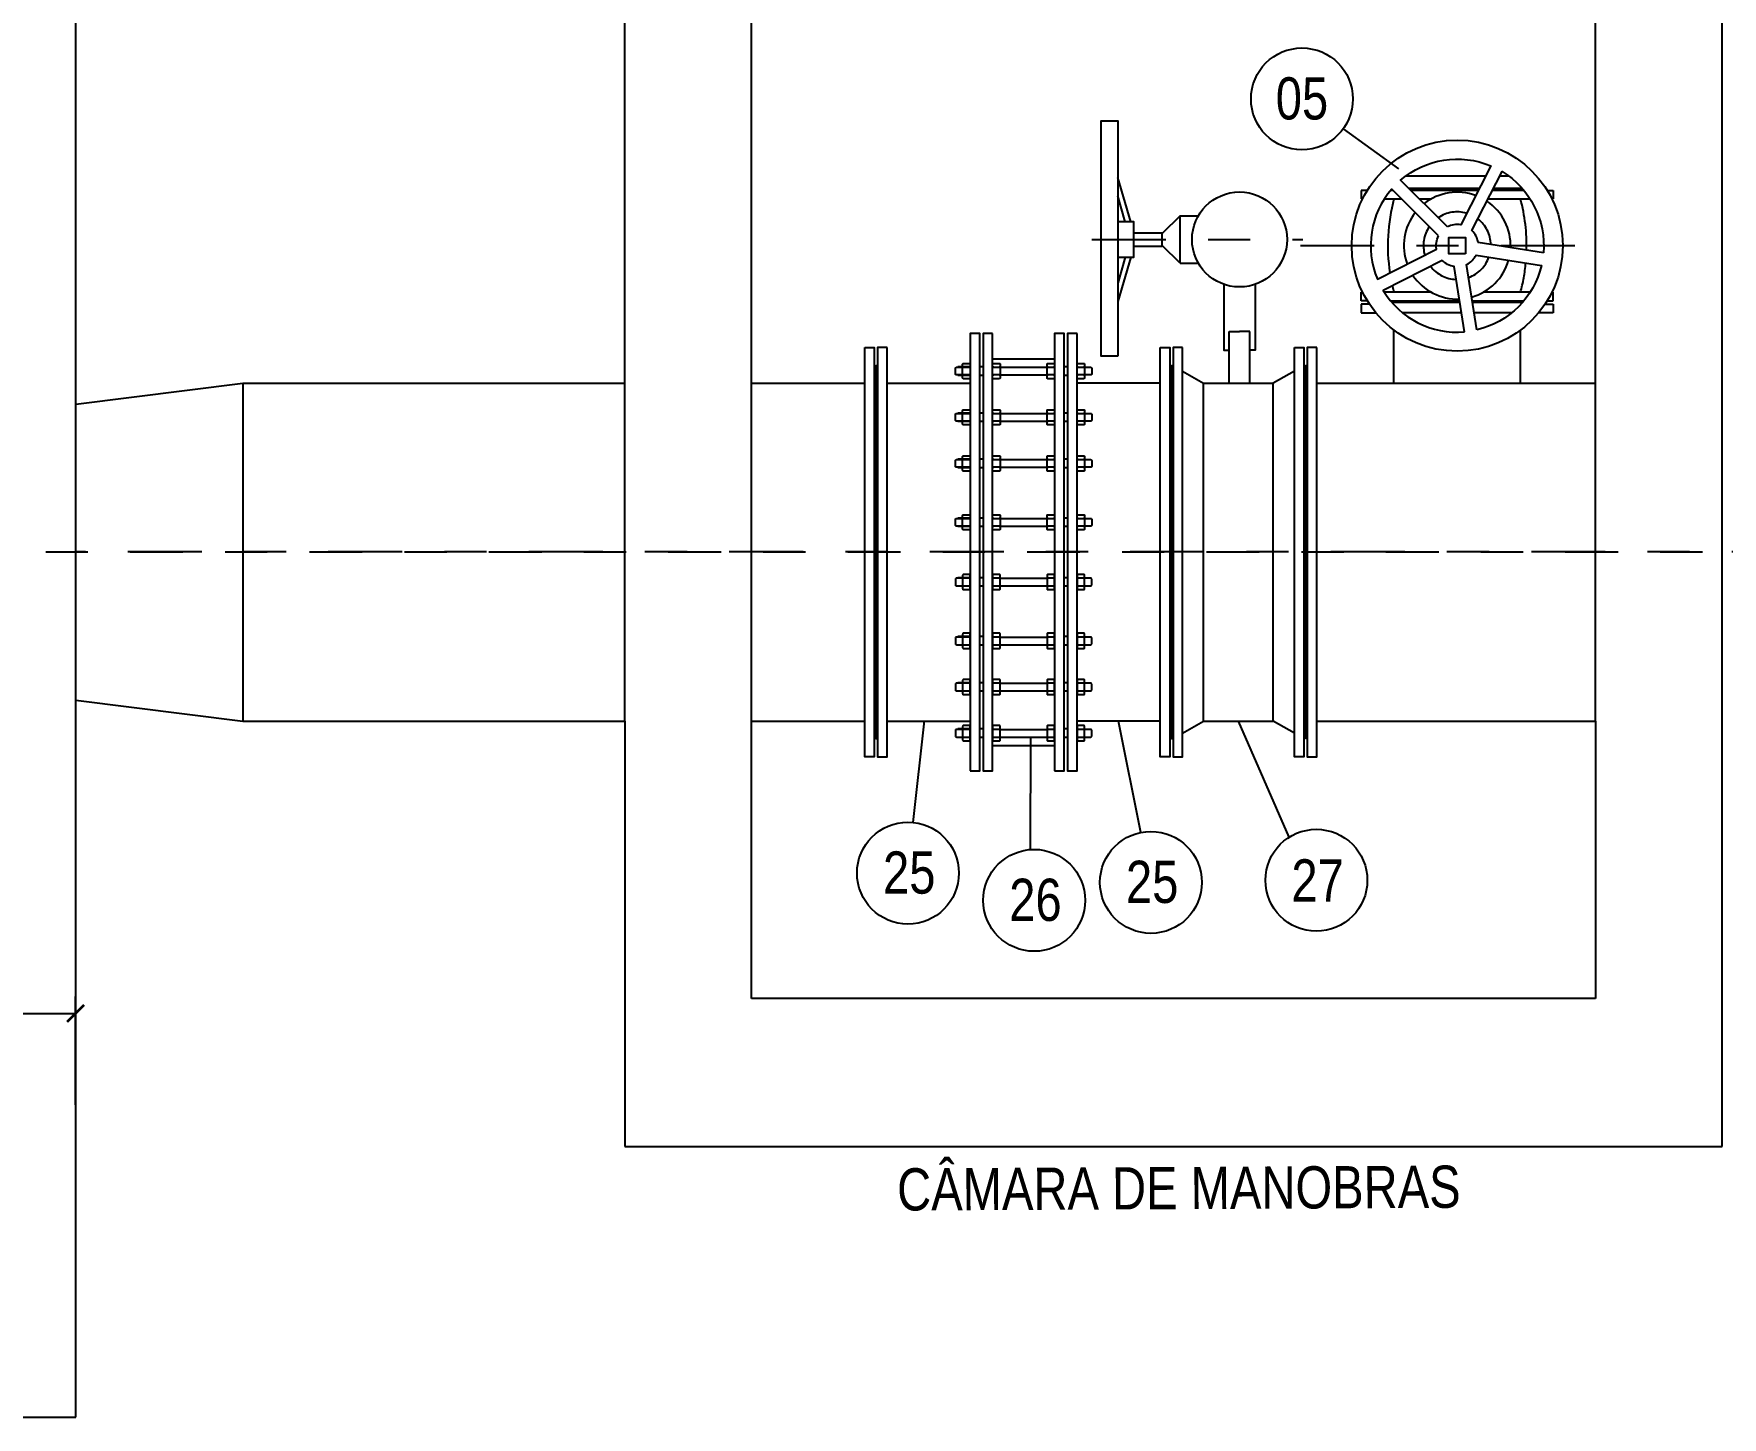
# Model space of a CAD drawing. Header units: feet. Extents: x 0 to 285115, y 0 to 9111421.
# Drawn here: x 285106.968 to 285110.968, y 9111414.153 to 9111417.429 of the extents above; entities that cross this region are included whole.
import ezdxf
from ezdxf.enums import TextEntityAlignment as Align

# ---------------------------------------------------------------- set-up
doc = ezdxf.new("R2010")
doc.units = ezdxf.units.FT
doc.header["$MEASUREMENT"] = 0
doc.linetypes.add('DASHDOT', pattern=[1, 0.5, -0.25, 0, -0.25])
doc.layers.get('0').update_dxf_attribs({"linetype": 'CONTINUOUS'})
doc.layers.get('DEFPOINTS').update_dxf_attribs({"linetype": 'CONTINUOUS'})
for name, color, linetype in [('01', 1, 'CONTINUOUS'), ('02', 7, 'CONTINUOUS'), ('EIXO', 1, 'DASHDOT'), ('FLANGES', 7, 'CONTINUOUS'), ('H-SA-DIM', 1, 'CONTINUOUS'), ('H-SA-EIXOS', 1, 'DASHDOT'), ('H-SA-ESTRUTURA (CORTE)', 5, 'CONTINUOUS'), ('H-SA-TEXTO', 2, 'CONTINUOUS'), ('INDIC', 2, 'CONTINUOUS'), ('Top View-Ferro Fundido - JGS - K7(Esgoto)', 7, 'CONTINUOUS')]:
    doc.layers.add(name, color=color, linetype=linetype)
doc.styles.add('EGC_Arial_2.0mm', font='arial.ttf', dxfattribs={"width": 0.8, "height": 2})
doc.styles.get("Standard").update_dxf_attribs({"font": 'arial.ttf'})
doc.dimstyles.new('Copy of EGC_2.0mm', dxfattribs={"dimtxt": 0.1, "dimasz": 0.04, "dimexe": 0.04, "dimexo": 0.04, "dimgap": 0.04, "dimtad": 1, "dimzin": 1, "dimdsep": 46, "dimtxsty": 'Standard', "dimblk": 'ARCHTICK', "dimcen": 0, "dimclrd": 1, "dimclre": 1, "dimclrt": 2, "dimazin": 0, "dimtfac": 1, "dimtix": 1, "dimtmove": 1, "dimatfit": 3, "dimldrblk": 'NONE', "dimfxl": 0.002, "dimtolj": 1, "dimtzin": 0, "dimlwd": -1, "dimarcsym": 0})

# ---------------------------------------------------------------- blocks, each defined once
blk = doc.blocks.new('_ArchTick')
at = {"color": 0, "linetype": 'ByBlock', "const_width": 0.15}
blk.add_lwpolyline([(-0.5, -0.5), (0.5, 0.5)], dxfattribs=at)
blk = doc.blocks.new('*D1237')
at = {"layer": 'DEFPOINTS', "color": 0, "transparency": 16777216}
for p in [(285107.0667, 9111415.1091), (285106.3676, 9111414.8527), (285107.0667, 9111414.8527)]:
    blk.add_point(p, dxfattribs=at)
at = {"layer": 'H-SA-DIM', "color": 1, "lineweight": -2, "transparency": 16777216}
for p, q in [((285106.3676, 9111414.8927), (285106.3676, 9111415.1491)), ((285107.0667, 9111414.8927), (285107.0667, 9111415.1491))]:
    blk.add_line(p, q, dxfattribs=at)
at = {"layer": 'H-SA-DIM', "color": 1, "transparency": 16777216}
blk.add_line((285106.3676, 9111415.1091), (285107.0667, 9111415.1091), dxfattribs=at)
at = {"layer": 'H-SA-DIM', "color": 1, "transparency": 16777216, "xscale": 0.04, "yscale": 0.04, "zscale": 0.04, "rotation": 180}
blk.add_blockref('_ArchTick', (285106.3676, 9111415.1091), dxfattribs=at)
at = {"layer": 'H-SA-DIM', "color": 1, "transparency": 16777216, "xscale": 0.04, "yscale": 0.04, "zscale": 0.04}
blk.add_blockref('_ArchTick', (285107.0667, 9111415.1091), dxfattribs=at)
at = {"layer": 'H-SA-DIM', "color": 2, "transparency": 16777216, "insert": (285106.7171, 9111415.2001), "char_height": 0.1, "attachment_point": 5}
blk.add_mtext('\\A1;0.70', dxfattribs=at)
blk = doc.blocks.new('_None')

msp = doc.modelspace()

# ---------------------------------------------------------------- linework, layer by layer
at = {"layer": '01', "color": 1}
for p, q in [((285109.5664, 9111416.9839), (285109.5354, 9111417.0891)), ((285110.2181, 9111417.0926), (285110.407, 9111417.0926)), ((285110.4407, 9111417.0926), (285110.4615, 9111417.0926)), ((285109.5535, 9111416.9839), (285109.5354, 9111417.0452)), ((285109.6834, 9111416.9984), (285109.6412, 9111416.9563)), ((285109.6834, 9111416.8859), (285109.6834, 9111416.9984)), ((285109.6412, 9111416.9281), (285109.6412, 9111416.9563)), ((285109.6834, 9111416.8859), (285109.6412, 9111416.9281)), ((285109.5535, 9111416.9005), (285109.5354, 9111416.8391)), ((285109.5664, 9111416.9005), (285109.5354, 9111416.7953))]:
    msp.add_line(p, q, dxfattribs=at)
at = {"layer": '01', "color": 1, "ltscale": 2.5}
for p, q in [((285109.6834, 9111416.9984), (285109.7266, 9111416.9984)), ((285109.5737, 9111416.9577), (285109.6412, 9111416.9577)), ((285109.5737, 9111416.9267), (285109.6412, 9111416.9267)), ((285109.6834, 9111416.8859), (285109.7266, 9111416.8859))]:
    msp.add_line(p, q, dxfattribs=at)
at = {"layer": '01', "color": 1}
for points in [[(285109.5354, 9111416.9005), (285109.5737, 9111416.9005), (285109.5737, 9111416.9839), (285109.5354, 9111416.9839)], [(285109.7872, 9111416.8359), (285109.7872, 9111416.6797), (285109.7997, 9111416.6797)], [(285109.8609, 9111416.8359), (285109.8609, 9111416.6797), (285109.8484, 9111416.6797)]]:
    msp.add_lwpolyline(points, dxfattribs=at)
at = {"layer": '02', "color": 2, "linetype": 'Continuous'}
for points in [[(285110.3167, 9111416.9719), (285110.2058, 9111417.0828, -0.284894), (285110.4193, 9111417.1166), (285110.3481, 9111416.9769, 0.16324)], [(285110.5441, 9111416.9104), (285110.3893, 9111416.935, 0.16324), (285110.3748, 9111416.9633), (285110.446, 9111417.103, -0.284894)], [(285110.357, 9111416.7233), (285110.3324, 9111416.8781, -0.16324), (285110.3041, 9111416.8926), (285110.1644, 9111416.8214, 0.284894)], [(285110.3866, 9111416.728), (285110.3621, 9111416.8828, 0.16324), (285110.3846, 9111416.9053), (285110.5394, 9111416.8808, -0.284894)]]:
    msp.add_lwpolyline(points, format="xyb", close=True, dxfattribs=at)
at = {"layer": '02', "color": 2, "linetype": 'Continuous', "ltscale": 0.2}
msp.add_lwpolyline([(285110.2955, 9111416.9507), (285110.1846, 9111417.0616, 0.284894), (285110.1508, 9111416.8481), (285110.2905, 9111416.9193, -0.16324)], format="xyb", close=True, dxfattribs=at)
msp.add_lwpolyline([(285110.3593, 9111416.9081), (285110.3203, 9111416.9081), (285110.3203, 9111416.9471), (285110.3593, 9111416.9471)], close=True, dxfattribs=at)
msp.add_circle((285110.3398, 9111416.9276), 0.25, dxfattribs=at)
at = {"layer": 'EIXO', "color": 1, "linetype": 'DASHDOT', "ltscale": 0.35}
for p, q in [((285110.1876, 9111417.0586), (285110.1821, 9111417.0586)), ((285110.3918, 9111417.0626), (285110.226, 9111417.0626)), ((285110.3897, 9111417.0586), (285110.23, 9111417.0586)), ((285110.4975, 9111417.0586), (285110.4234, 9111417.0586)), ((285110.4941, 9111417.0626), (285110.4254, 9111417.0626)), ((285110.1671, 9111417.0381), (285110.2081, 9111417.0381)), ((285110.2505, 9111417.0381), (285110.2782, 9111417.0381)), ((285110.4129, 9111417.0381), (285110.5125, 9111417.0381)), ((285109.4744, 9111416.9422), (285109.9741, 9111416.9422)), ((285109.9682, 9111416.9276), (285110.6971, 9111416.9276)), ((285110.2782, 9111416.8171), (285110.1671, 9111416.8171)), ((285110.5125, 9111416.8171), (285110.4014, 9111416.8171)), ((285110.1821, 9111416.7966), (285110.3454, 9111416.7966)), ((285110.346, 9111416.7926), (285110.1855, 9111416.7926)), ((285110.3499, 9111416.7681), (285110.211, 9111416.7681)), ((285110.3757, 9111416.7966), (285110.4975, 9111416.7966)), ((285110.4941, 9111416.7926), (285110.3764, 9111416.7926)), ((285110.4686, 9111416.7681), (285110.3803, 9111416.7681))]:
    msp.add_line(p, q, dxfattribs=at)
at = {"layer": 'EIXO', "color": 1, "linetype": 'DASHDOT'}
for points in [[(285110.1269, 9111417.0586), (285110.1123, 9111417.0586), (285110.1123, 9111417.0381), (285110.1155, 9111417.0381)], [(285110.5527, 9111417.0586), (285110.5673, 9111417.0586), (285110.5673, 9111417.0381), (285110.5641, 9111417.0381)], [(285110.1269, 9111416.7966), (285110.1123, 9111416.7966), (285110.1123, 9111416.8171), (285110.1155, 9111416.8171)], [(285110.5527, 9111416.7966), (285110.5673, 9111416.7966), (285110.5673, 9111416.8171), (285110.5641, 9111416.8171)], [(285110.132, 9111416.7886), (285110.1123, 9111416.7886), (285110.1123, 9111416.7681), (285110.1473, 9111416.7681)], [(285110.5476, 9111416.7886), (285110.5673, 9111416.7886), (285110.5673, 9111416.7681), (285110.5323, 9111416.7681)]]:
    msp.add_lwpolyline(points, dxfattribs=at)
at = {"layer": 'EIXO', "ltscale": 0.35, "elevation": 478.1983}
msp.add_lwpolyline([(285112.5904, 9111416.2023), (285107.0676, 9111416.2023)], dxfattribs=at)
at = {"layer": 'EIXO', "color": 1, "linetype": 'DASHDOT'}
for centre, radius, start, end in [((285110.3398, 9111416.9276), 0.1265, 69.81, 128.19), ((285110.6022, 9111416.9276), 0.4269, 165, 188.6904), ((285110.3398, 9111416.9276), 0.1265, 141.81, 200.19), ((285110.3398, 9111416.9276), 0.08, 73.8069, 124.1931), ((285110.3398, 9111416.9276), 0.1265, 357.81, 56.19), ((285110.0774, 9111416.9276), 0.4269, 358.5434, 15), ((285110.3398, 9111416.9276), 0.08, 145.8069, 196.1931), ((285110.3398, 9111416.9276), 0.08, 1.8069, 52.1931), ((285110.3398, 9111416.9276), 0.08, 289.8069, 340.1931), ((285110.3398, 9111416.9276), 0.1265, 285.81, 344.19), ((285110.0774, 9111416.9276), 0.4269, 345, 354.4977), ((285110.3398, 9111416.9276), 0.1265, 213.81, 272.19), ((285110.3398, 9111416.9276), 0.08, 217.8069, 268.1931), ((285110.6022, 9111416.9276), 0.4269, 192.8842, 195)]:
    msp.add_arc(centre, radius, start, end, dxfattribs=at)
at = {"layer": 'FLANGES', "color": 2}
msp.add_lwpolyline([(285109.5354, 9111416.6661), (285109.4965, 9111416.6661), (285109.4965, 9111417.223), (285109.5354, 9111417.223)], close=True, dxfattribs=at)
msp.add_circle((285109.8241, 9111416.9422), 0.1125, dxfattribs=at)
at = {"layer": 'H-SA-EIXOS', "ltscale": 0.25}
msp.add_lwpolyline([(285082.2602, 9111417.2484), (285092.3209, 9111417.2484), (285092.3209, 9111416.2023), (285112.7329, 9111416.2023)], dxfattribs=at)
at = {"layer": 'H-SA-ESTRUTURA (CORTE)', "color": 2}
for p, q in [((285108.3676, 9111415.8016), (285108.3676, 9111418.5391)), ((285108.6676, 9111415.8016, 478.1983), (285108.6676, 9111418.5391)), ((285110.6677, 9111415.8016), (285110.6669, 9111418.5391, -91.2887)), ((285110.9676, 9111415.8016, 478.1983), (285110.9676, 9111418.5391, -91.3222)), ((285108.3676, 9111415.8016, 478.1983), (285108.3676, 9111414.7943, 478.1983)), ((285108.6676, 9111415.1443, 478.1983), (285108.6676, 9111415.8016, 478.1983)), ((285110.6676, 9111415.8016, 478.1983), (285110.6676, 9111415.1443, 478.1983)), ((285110.9676, 9111414.7943, 478.1983), (285110.9676, 9111415.8016, 478.1983)), ((285110.6676, 9111415.1443, 478.1983), (285108.6676, 9111415.1443, 478.1983)), ((285108.3676, 9111414.7943, 478.1983), (285110.9676, 9111414.7943, 478.1983))]:
    msp.add_line(p, q, dxfattribs=at)
at = {"layer": 'H-SA-ESTRUTURA (CORTE)'}
msp.add_lwpolyline([(285107.0676, 9111414.1527), (285107.0676, 9111420.6527), (285097.0676, 9111420.6527), (285097.0676, 9111414.1527)], close=True, dxfattribs=at)
at = {"layer": 'INDIC', "color": 1, "linetype": 'Continuous'}
for p, q in [((285110.0697, 9111417.2042), (285110.2005, 9111417.1095)), ((285109.0509, 9111415.5616), (285109.0779, 9111415.8022)), ((285109.5905, 9111415.5379), (285109.5376, 9111415.8016)), ((285109.9415, 9111415.5265), (285109.8216, 9111415.8016)), ((285109.3292, 9111415.4973), (285109.3295, 9111415.7635))]:
    msp.add_line(p, q, dxfattribs=at)
for centre in [(285109.972, 9111417.2751), (285109.0386, 9111415.4415), (285109.6142, 9111415.4195), (285110.0061, 9111415.4245), (285109.3376, 9111415.3769)]:
    msp.add_circle(centre, 0.1207, dxfattribs=at)
at = {"layer": 'Top View-Ferro Fundido - JGS - K7(Esgoto)', "color": 1, "linetype": 'ByBlock', "lineweight": -2}
for p, q in [((285109.7997, 9111416.7244), (285109.8241, 9111416.7244)), ((285109.7997, 9111416.6016), (285109.7997, 9111416.7244)), ((285109.8484, 9111416.7244), (285109.8241, 9111416.7244)), ((285109.8484, 9111416.6016), (285109.8484, 9111416.7244)), ((285110.1898, 9111416.6016), (285110.1898, 9111416.7276)), ((285110.4898, 9111416.6016), (285110.4898, 9111416.7276)), ((285109.1861, 9111416.6404), (285109.1571, 9111416.6404)), ((285109.2166, 9111416.6404), (285109.2086, 9111416.6404)), ((285109.2391, 9111416.6598), (285109.3861, 9111416.6598)), ((285109.4166, 9111416.6404), (285109.4086, 9111416.6404)), ((285107.0676, 9111416.5523), (285107.4626, 9111416.6016)), ((285107.4626, 9111416.6016), (285108.3676, 9111416.6016)), ((285107.4626, 9111416.6016), (285107.4626, 9111415.8016)), ((285108.6676, 9111416.6016), (285108.9361, 9111416.6016)), ((285108.9891, 9111416.6016), (285109.1861, 9111416.6016)), ((285109.1861, 9111416.6204), (285109.1571, 9111416.6204)), ((285109.1699, 9111416.6394), (285109.1843, 9111416.6394)), ((285109.1843, 9111416.6214), (285109.1699, 9111416.6214)), ((285109.2166, 9111416.6204), (285109.2086, 9111416.6204)), ((285109.2409, 9111416.6394), (285109.2553, 9111416.6394)), ((285109.2553, 9111416.6214), (285109.2409, 9111416.6214)), ((285109.2571, 9111416.6394), (285109.3681, 9111416.6394)), ((285109.2571, 9111416.6214), (285109.3681, 9111416.6214)), ((285109.3699, 9111416.6394), (285109.3843, 9111416.6394)), ((285109.3843, 9111416.6214), (285109.3699, 9111416.6214)), ((285109.4166, 9111416.6204), (285109.4086, 9111416.6204)), ((285109.6361, 9111416.6016), (285109.4391, 9111416.6016)), ((285109.4409, 9111416.6394), (285109.4553, 9111416.6394)), ((285109.4553, 9111416.6214), (285109.4409, 9111416.6214)), ((285109.6891, 9111416.6305), (285109.7391, 9111416.6016)), ((285109.7391, 9111415.8016), (285109.7391, 9111416.6016)), ((285109.7391, 9111416.6016), (285109.9041, 9111416.6016)), ((285109.9541, 9111416.6305), (285109.9041, 9111416.6016)), ((285109.9041, 9111415.8016), (285109.9041, 9111416.6016)), ((285110.0071, 9111416.6016), (285110.6676, 9111416.6016)), ((285109.1861, 9111416.5311), (285109.1571, 9111416.5311)), ((285109.1699, 9111416.5301), (285109.1843, 9111416.5301)), ((285109.2166, 9111416.5311), (285109.2086, 9111416.5311)), ((285109.2409, 9111416.5301), (285109.2553, 9111416.5301)), ((285109.2571, 9111416.5301), (285109.3681, 9111416.5301)), ((285109.3699, 9111416.5301), (285109.3843, 9111416.5301)), ((285109.4166, 9111416.5311), (285109.4086, 9111416.5311)), ((285109.4409, 9111416.5301), (285109.4553, 9111416.5301)), ((285109.1861, 9111416.5111), (285109.1571, 9111416.5111)), ((285109.1843, 9111416.5121), (285109.1699, 9111416.5121)), ((285109.2166, 9111416.5111), (285109.2086, 9111416.5111)), ((285109.2553, 9111416.5121), (285109.2409, 9111416.5121)), ((285109.2571, 9111416.5121), (285109.3681, 9111416.5121)), ((285109.3843, 9111416.5121), (285109.3699, 9111416.5121)), ((285109.4166, 9111416.5111), (285109.4086, 9111416.5111)), ((285109.4553, 9111416.5121), (285109.4409, 9111416.5121)), ((285109.1861, 9111416.4217), (285109.1571, 9111416.4217)), ((285109.1861, 9111416.4017), (285109.1571, 9111416.4017)), ((285109.1699, 9111416.4207), (285109.1843, 9111416.4207)), ((285109.1843, 9111416.4027), (285109.1699, 9111416.4027)), ((285109.2166, 9111416.4217), (285109.2086, 9111416.4217)), ((285109.2166, 9111416.4017), (285109.2086, 9111416.4017)), ((285109.2409, 9111416.4207), (285109.2553, 9111416.4207)), ((285109.2553, 9111416.4027), (285109.2409, 9111416.4027)), ((285109.2571, 9111416.4207), (285109.3681, 9111416.4207)), ((285109.2571, 9111416.4027), (285109.3681, 9111416.4027)), ((285109.3699, 9111416.4207), (285109.3843, 9111416.4207)), ((285109.3843, 9111416.4027), (285109.3699, 9111416.4027)), ((285109.4166, 9111416.4217), (285109.4086, 9111416.4217)), ((285109.4166, 9111416.4017), (285109.4086, 9111416.4017)), ((285109.4409, 9111416.4207), (285109.4553, 9111416.4207)), ((285109.4553, 9111416.4027), (285109.4409, 9111416.4027)), ((285109.1861, 9111416.2824), (285109.1571, 9111416.2824)), ((285109.1699, 9111416.2814), (285109.1843, 9111416.2814)), ((285109.2166, 9111416.2824), (285109.2086, 9111416.2824)), ((285109.2409, 9111416.2814), (285109.2553, 9111416.2814)), ((285109.2571, 9111416.2814), (285109.3681, 9111416.2814)), ((285109.3699, 9111416.2814), (285109.3843, 9111416.2814)), ((285109.4166, 9111416.2824), (285109.4086, 9111416.2824)), ((285109.4409, 9111416.2814), (285109.4553, 9111416.2814)), ((285109.1861, 9111416.2624), (285109.1571, 9111416.2624)), ((285109.1843, 9111416.2634), (285109.1699, 9111416.2634)), ((285109.2166, 9111416.2624), (285109.2086, 9111416.2624)), ((285109.2553, 9111416.2634), (285109.2409, 9111416.2634)), ((285109.2571, 9111416.2634), (285109.3681, 9111416.2634)), ((285109.3843, 9111416.2634), (285109.3699, 9111416.2634)), ((285109.4166, 9111416.2624), (285109.4086, 9111416.2624)), ((285109.4553, 9111416.2634), (285109.4409, 9111416.2634)), ((285109.1861, 9111416.1408), (285109.1571, 9111416.1408)), ((285109.1861, 9111416.1208), (285109.1571, 9111416.1208)), ((285109.1843, 9111416.1398), (285109.1699, 9111416.1398)), ((285109.1699, 9111416.1218), (285109.1843, 9111416.1218)), ((285109.2166, 9111416.1408), (285109.2086, 9111416.1408)), ((285109.2166, 9111416.1208), (285109.2086, 9111416.1208)), ((285109.2553, 9111416.1398), (285109.2409, 9111416.1398)), ((285109.2409, 9111416.1218), (285109.2553, 9111416.1218)), ((285109.2571, 9111416.1398), (285109.3681, 9111416.1398)), ((285109.2571, 9111416.1218), (285109.3681, 9111416.1218)), ((285109.3843, 9111416.1398), (285109.3699, 9111416.1398)), ((285109.3699, 9111416.1218), (285109.3843, 9111416.1218)), ((285109.4166, 9111416.1408), (285109.4086, 9111416.1408)), ((285109.4166, 9111416.1208), (285109.4086, 9111416.1208)), ((285109.4553, 9111416.1398), (285109.4409, 9111416.1398)), ((285109.4409, 9111416.1218), (285109.4553, 9111416.1218)), ((285109.1861, 9111416.0015), (285109.1571, 9111416.0015)), ((285109.1843, 9111416.0005), (285109.1699, 9111416.0005)), ((285109.2166, 9111416.0015), (285109.2086, 9111416.0015)), ((285109.2553, 9111416.0005), (285109.2409, 9111416.0005)), ((285109.2571, 9111416.0005), (285109.3681, 9111416.0005)), ((285109.3843, 9111416.0005), (285109.3699, 9111416.0005)), ((285109.4166, 9111416.0015), (285109.4086, 9111416.0015)), ((285109.4553, 9111416.0005), (285109.4409, 9111416.0005)), ((285109.1861, 9111415.9815), (285109.1571, 9111415.9815)), ((285109.1699, 9111415.9825), (285109.1843, 9111415.9825)), ((285109.2166, 9111415.9815), (285109.2086, 9111415.9815)), ((285109.2409, 9111415.9825), (285109.2553, 9111415.9825)), ((285109.2571, 9111415.9825), (285109.3681, 9111415.9825)), ((285109.3699, 9111415.9825), (285109.3843, 9111415.9825)), ((285109.4166, 9111415.9815), (285109.4086, 9111415.9815)), ((285109.4409, 9111415.9825), (285109.4553, 9111415.9825)), ((285109.1861, 9111415.8921), (285109.1571, 9111415.8921)), ((285109.1843, 9111415.8911), (285109.1699, 9111415.8911)), ((285109.2166, 9111415.8921), (285109.2086, 9111415.8921)), ((285109.2553, 9111415.8911), (285109.2409, 9111415.8911)), ((285109.2571, 9111415.8911), (285109.3681, 9111415.8911)), ((285109.3843, 9111415.8911), (285109.3699, 9111415.8911)), ((285109.4166, 9111415.8921), (285109.4086, 9111415.8921)), ((285109.4553, 9111415.8911), (285109.4409, 9111415.8911)), ((285107.0676, 9111415.851), (285107.4626, 9111415.8016)), ((285109.1861, 9111415.8721), (285109.1571, 9111415.8721)), ((285109.1699, 9111415.8731), (285109.1843, 9111415.8731)), ((285109.2166, 9111415.8721), (285109.2086, 9111415.8721)), ((285109.2409, 9111415.8731), (285109.2553, 9111415.8731)), ((285109.2571, 9111415.8731), (285109.3681, 9111415.8731)), ((285109.3699, 9111415.8731), (285109.3843, 9111415.8731)), ((285109.4166, 9111415.8721), (285109.4086, 9111415.8721)), ((285109.4409, 9111415.8731), (285109.4553, 9111415.8731)), ((285107.4626, 9111415.8016), (285108.3676, 9111415.8016)), ((285108.6676, 9111415.8016), (285108.9361, 9111415.8016)), ((285108.9891, 9111415.8016), (285109.1861, 9111415.8016)), ((285109.6361, 9111415.8016), (285109.4391, 9111415.8016)), ((285109.6891, 9111415.7727), (285109.7391, 9111415.8016)), ((285109.7391, 9111415.8016), (285109.9041, 9111415.8016)), ((285109.9541, 9111415.7727), (285109.9041, 9111415.8016)), ((285110.0071, 9111415.8016), (285110.6676, 9111415.8016)), ((285109.1861, 9111415.7828), (285109.1571, 9111415.7828)), ((285109.1861, 9111415.7628), (285109.1571, 9111415.7628)), ((285109.1843, 9111415.7818), (285109.1699, 9111415.7818)), ((285109.1699, 9111415.7638), (285109.1843, 9111415.7638)), ((285109.2166, 9111415.7828), (285109.2086, 9111415.7828)), ((285109.2166, 9111415.7628), (285109.2086, 9111415.7628)), ((285109.2553, 9111415.7818), (285109.2409, 9111415.7818)), ((285109.2409, 9111415.7638), (285109.2553, 9111415.7638)), ((285109.2571, 9111415.7818), (285109.3681, 9111415.7818)), ((285109.2571, 9111415.7638), (285109.3681, 9111415.7638)), ((285109.3843, 9111415.7818), (285109.3699, 9111415.7818)), ((285109.3699, 9111415.7638), (285109.3843, 9111415.7638)), ((285109.4166, 9111415.7828), (285109.4086, 9111415.7828)), ((285109.4166, 9111415.7628), (285109.4086, 9111415.7628)), ((285109.4553, 9111415.7818), (285109.4409, 9111415.7818)), ((285109.4409, 9111415.7638), (285109.4553, 9111415.7638)), ((285109.2391, 9111415.7434), (285109.3861, 9111415.7434))]:
    msp.add_line(p, q, dxfattribs=at)
for points in [[(285108.9361, 9111416.6866), (285108.9586, 9111416.6866), (285108.9586, 9111415.7166), (285108.9361, 9111415.7166)], [(285108.9891, 9111416.6866), (285108.9666, 9111416.6866), (285108.9666, 9111415.7166), (285108.9891, 9111415.7166)], [(285109.1861, 9111415.684), (285109.2086, 9111415.684), (285109.2086, 9111416.7192), (285109.1861, 9111416.7192)], [(285109.2391, 9111416.7192), (285109.2166, 9111416.7192), (285109.2166, 9111415.684), (285109.2391, 9111415.684)], [(285109.3861, 9111415.684), (285109.4086, 9111415.684), (285109.4086, 9111416.7192), (285109.3861, 9111416.7192)], [(285109.4391, 9111416.7192), (285109.4166, 9111416.7192), (285109.4166, 9111415.684), (285109.4391, 9111415.684)], [(285109.6361, 9111416.6866), (285109.6586, 9111416.6866), (285109.6586, 9111415.7166), (285109.6361, 9111415.7166)], [(285109.6891, 9111416.6866), (285109.6666, 9111416.6866), (285109.6666, 9111415.7166), (285109.6891, 9111415.7166)], [(285109.9541, 9111416.6867), (285109.9766, 9111416.6867), (285109.9766, 9111415.7167), (285109.9541, 9111415.7167)], [(285110.0071, 9111416.6867), (285109.9846, 9111416.6867), (285109.9846, 9111415.7167), (285110.0071, 9111415.7167)]]:
    msp.add_lwpolyline(points, close=True, dxfattribs=at)
for points in [[(285108.9586, 9111416.6426), (285108.9626, 9111416.6426), (285108.9626, 9111415.7606), (285108.9586, 9111415.7606)], [(285108.9666, 9111416.6426), (285108.9626, 9111416.6426), (285108.9626, 9111415.7606), (285108.9666, 9111415.7606)], [(285109.1681, 9111416.6385), (285109.1699, 9111416.6394), (285109.1681, 9111416.6403)], [(285109.1861, 9111416.6403), (285109.1843, 9111416.6394), (285109.1861, 9111416.6385)], [(285109.2391, 9111416.6385), (285109.2409, 9111416.6394), (285109.2391, 9111416.6403)], [(285109.2571, 9111416.6403), (285109.2553, 9111416.6394), (285109.2571, 9111416.6385)], [(285109.3681, 9111416.6385), (285109.3699, 9111416.6394), (285109.3681, 9111416.6403)], [(285109.3861, 9111416.6403), (285109.3843, 9111416.6394), (285109.3861, 9111416.6385)], [(285109.4391, 9111416.6385), (285109.4409, 9111416.6394), (285109.4391, 9111416.6403)], [(285109.4571, 9111416.6403), (285109.4553, 9111416.6394), (285109.4571, 9111416.6385)], [(285109.6586, 9111416.6426), (285109.6626, 9111416.6426), (285109.6626, 9111415.7606), (285109.6586, 9111415.7606)], [(285109.6666, 9111416.6426), (285109.6626, 9111416.6426), (285109.6626, 9111415.7606), (285109.6666, 9111415.7606)], [(285109.9766, 9111416.6427), (285109.9806, 9111416.6427), (285109.9806, 9111415.7607), (285109.9766, 9111415.7607)], [(285109.9846, 9111416.6427), (285109.9806, 9111416.6427), (285109.9806, 9111415.7607), (285109.9846, 9111415.7607)], [(285109.1681, 9111416.6205), (285109.1699, 9111416.6214), (285109.1681, 9111416.6223)], [(285109.1861, 9111416.6223), (285109.1843, 9111416.6214), (285109.1861, 9111416.6205)], [(285109.2391, 9111416.6205), (285109.2409, 9111416.6214), (285109.2391, 9111416.6223)], [(285109.2571, 9111416.6223), (285109.2553, 9111416.6214), (285109.2571, 9111416.6205)], [(285109.3681, 9111416.6205), (285109.3699, 9111416.6214), (285109.3681, 9111416.6223)], [(285109.3861, 9111416.6223), (285109.3843, 9111416.6214), (285109.3861, 9111416.6205)], [(285109.4391, 9111416.6205), (285109.4409, 9111416.6214), (285109.4391, 9111416.6223)], [(285109.4571, 9111416.6223), (285109.4553, 9111416.6214), (285109.4571, 9111416.6205)], [(285109.1681, 9111416.5292), (285109.1699, 9111416.5301), (285109.1681, 9111416.531)], [(285109.1861, 9111416.531), (285109.1843, 9111416.5301), (285109.1861, 9111416.5292)], [(285109.2391, 9111416.5292), (285109.2409, 9111416.5301), (285109.2391, 9111416.531)], [(285109.2571, 9111416.531), (285109.2553, 9111416.5301), (285109.2571, 9111416.5292)], [(285109.3681, 9111416.5292), (285109.3699, 9111416.5301), (285109.3681, 9111416.531)], [(285109.3861, 9111416.531), (285109.3843, 9111416.5301), (285109.3861, 9111416.5292)], [(285109.4391, 9111416.5292), (285109.4409, 9111416.5301), (285109.4391, 9111416.531)], [(285109.4571, 9111416.531), (285109.4553, 9111416.5301), (285109.4571, 9111416.5292)], [(285109.1681, 9111416.5112), (285109.1699, 9111416.5121), (285109.1681, 9111416.513)], [(285109.1861, 9111416.513), (285109.1843, 9111416.5121), (285109.1861, 9111416.5112)], [(285109.2391, 9111416.5112), (285109.2409, 9111416.5121), (285109.2391, 9111416.513)], [(285109.2571, 9111416.513), (285109.2553, 9111416.5121), (285109.2571, 9111416.5112)], [(285109.3681, 9111416.5112), (285109.3699, 9111416.5121), (285109.3681, 9111416.513)], [(285109.3861, 9111416.513), (285109.3843, 9111416.5121), (285109.3861, 9111416.5112)], [(285109.4391, 9111416.5112), (285109.4409, 9111416.5121), (285109.4391, 9111416.513)], [(285109.4571, 9111416.513), (285109.4553, 9111416.5121), (285109.4571, 9111416.5112)], [(285109.1681, 9111416.4198), (285109.1699, 9111416.4207), (285109.1681, 9111416.4216)], [(285109.1681, 9111416.4018), (285109.1699, 9111416.4027), (285109.1681, 9111416.4036)], [(285109.1861, 9111416.4216), (285109.1843, 9111416.4207), (285109.1861, 9111416.4198)], [(285109.1861, 9111416.4036), (285109.1843, 9111416.4027), (285109.1861, 9111416.4018)], [(285109.2391, 9111416.4198), (285109.2409, 9111416.4207), (285109.2391, 9111416.4216)], [(285109.2391, 9111416.4018), (285109.2409, 9111416.4027), (285109.2391, 9111416.4036)], [(285109.2571, 9111416.4216), (285109.2553, 9111416.4207), (285109.2571, 9111416.4198)], [(285109.2571, 9111416.4036), (285109.2553, 9111416.4027), (285109.2571, 9111416.4018)], [(285109.3681, 9111416.4198), (285109.3699, 9111416.4207), (285109.3681, 9111416.4216)], [(285109.3681, 9111416.4018), (285109.3699, 9111416.4027), (285109.3681, 9111416.4036)], [(285109.3861, 9111416.4216), (285109.3843, 9111416.4207), (285109.3861, 9111416.4198)], [(285109.3861, 9111416.4036), (285109.3843, 9111416.4027), (285109.3861, 9111416.4018)], [(285109.4391, 9111416.4198), (285109.4409, 9111416.4207), (285109.4391, 9111416.4216)], [(285109.4391, 9111416.4018), (285109.4409, 9111416.4027), (285109.4391, 9111416.4036)], [(285109.4571, 9111416.4216), (285109.4553, 9111416.4207), (285109.4571, 9111416.4198)], [(285109.4571, 9111416.4036), (285109.4553, 9111416.4027), (285109.4571, 9111416.4018)], [(285109.1681, 9111416.2805), (285109.1699, 9111416.2814), (285109.1681, 9111416.2823)], [(285109.1861, 9111416.2823), (285109.1843, 9111416.2814), (285109.1861, 9111416.2805)], [(285109.2391, 9111416.2805), (285109.2409, 9111416.2814), (285109.2391, 9111416.2823)], [(285109.2571, 9111416.2823), (285109.2553, 9111416.2814), (285109.2571, 9111416.2805)], [(285109.3681, 9111416.2805), (285109.3699, 9111416.2814), (285109.3681, 9111416.2823)], [(285109.3861, 9111416.2823), (285109.3843, 9111416.2814), (285109.3861, 9111416.2805)], [(285109.4391, 9111416.2805), (285109.4409, 9111416.2814), (285109.4391, 9111416.2823)], [(285109.4571, 9111416.2823), (285109.4553, 9111416.2814), (285109.4571, 9111416.2805)], [(285109.1681, 9111416.2625), (285109.1699, 9111416.2634), (285109.1681, 9111416.2643)], [(285109.1861, 9111416.2643), (285109.1843, 9111416.2634), (285109.1861, 9111416.2625)], [(285109.2391, 9111416.2625), (285109.2409, 9111416.2634), (285109.2391, 9111416.2643)], [(285109.2571, 9111416.2643), (285109.2553, 9111416.2634), (285109.2571, 9111416.2625)], [(285109.3681, 9111416.2625), (285109.3699, 9111416.2634), (285109.3681, 9111416.2643)], [(285109.3861, 9111416.2643), (285109.3843, 9111416.2634), (285109.3861, 9111416.2625)], [(285109.4391, 9111416.2625), (285109.4409, 9111416.2634), (285109.4391, 9111416.2643)], [(285109.4571, 9111416.2643), (285109.4553, 9111416.2634), (285109.4571, 9111416.2625)], [(285109.1681, 9111416.1407), (285109.1699, 9111416.1398), (285109.1681, 9111416.1389)], [(285109.1681, 9111416.1227), (285109.1699, 9111416.1218), (285109.1681, 9111416.1209)], [(285109.1861, 9111416.1389), (285109.1843, 9111416.1398), (285109.1861, 9111416.1407)], [(285109.1861, 9111416.1209), (285109.1843, 9111416.1218), (285109.1861, 9111416.1227)], [(285109.2391, 9111416.1407), (285109.2409, 9111416.1398), (285109.2391, 9111416.1389)], [(285109.2391, 9111416.1227), (285109.2409, 9111416.1218), (285109.2391, 9111416.1209)], [(285109.2571, 9111416.1389), (285109.2553, 9111416.1398), (285109.2571, 9111416.1407)], [(285109.2571, 9111416.1209), (285109.2553, 9111416.1218), (285109.2571, 9111416.1227)], [(285109.3681, 9111416.1407), (285109.3699, 9111416.1398), (285109.3681, 9111416.1389)], [(285109.3681, 9111416.1227), (285109.3699, 9111416.1218), (285109.3681, 9111416.1209)], [(285109.3861, 9111416.1389), (285109.3843, 9111416.1398), (285109.3861, 9111416.1407)], [(285109.3861, 9111416.1209), (285109.3843, 9111416.1218), (285109.3861, 9111416.1227)], [(285109.4391, 9111416.1407), (285109.4409, 9111416.1398), (285109.4391, 9111416.1389)], [(285109.4391, 9111416.1227), (285109.4409, 9111416.1218), (285109.4391, 9111416.1209)], [(285109.4571, 9111416.1389), (285109.4553, 9111416.1398), (285109.4571, 9111416.1407)], [(285109.4571, 9111416.1209), (285109.4553, 9111416.1218), (285109.4571, 9111416.1227)], [(285109.1681, 9111416.0014), (285109.1699, 9111416.0005), (285109.1681, 9111415.9996)], [(285109.1861, 9111415.9996), (285109.1843, 9111416.0005), (285109.1861, 9111416.0014)], [(285109.2391, 9111416.0014), (285109.2409, 9111416.0005), (285109.2391, 9111415.9996)], [(285109.2571, 9111415.9996), (285109.2553, 9111416.0005), (285109.2571, 9111416.0014)], [(285109.3681, 9111416.0014), (285109.3699, 9111416.0005), (285109.3681, 9111415.9996)], [(285109.3861, 9111415.9996), (285109.3843, 9111416.0005), (285109.3861, 9111416.0014)], [(285109.4391, 9111416.0014), (285109.4409, 9111416.0005), (285109.4391, 9111415.9996)], [(285109.4571, 9111415.9996), (285109.4553, 9111416.0005), (285109.4571, 9111416.0014)], [(285109.1681, 9111415.9834), (285109.1699, 9111415.9825), (285109.1681, 9111415.9816)], [(285109.1861, 9111415.9816), (285109.1843, 9111415.9825), (285109.1861, 9111415.9834)], [(285109.2391, 9111415.9834), (285109.2409, 9111415.9825), (285109.2391, 9111415.9816)], [(285109.2571, 9111415.9816), (285109.2553, 9111415.9825), (285109.2571, 9111415.9834)], [(285109.3681, 9111415.9834), (285109.3699, 9111415.9825), (285109.3681, 9111415.9816)], [(285109.3861, 9111415.9816), (285109.3843, 9111415.9825), (285109.3861, 9111415.9834)], [(285109.4391, 9111415.9834), (285109.4409, 9111415.9825), (285109.4391, 9111415.9816)], [(285109.4571, 9111415.9816), (285109.4553, 9111415.9825), (285109.4571, 9111415.9834)], [(285109.1681, 9111415.892), (285109.1699, 9111415.8911), (285109.1681, 9111415.8902)], [(285109.1861, 9111415.8902), (285109.1843, 9111415.8911), (285109.1861, 9111415.892)], [(285109.2391, 9111415.892), (285109.2409, 9111415.8911), (285109.2391, 9111415.8902)], [(285109.2571, 9111415.8902), (285109.2553, 9111415.8911), (285109.2571, 9111415.892)], [(285109.3681, 9111415.892), (285109.3699, 9111415.8911), (285109.3681, 9111415.8902)], [(285109.3861, 9111415.8902), (285109.3843, 9111415.8911), (285109.3861, 9111415.892)], [(285109.4391, 9111415.892), (285109.4409, 9111415.8911), (285109.4391, 9111415.8902)], [(285109.4571, 9111415.8902), (285109.4553, 9111415.8911), (285109.4571, 9111415.892)], [(285109.1681, 9111415.874), (285109.1699, 9111415.8731), (285109.1681, 9111415.8722)], [(285109.1861, 9111415.8722), (285109.1843, 9111415.8731), (285109.1861, 9111415.874)], [(285109.2391, 9111415.874), (285109.2409, 9111415.8731), (285109.2391, 9111415.8722)], [(285109.2571, 9111415.8722), (285109.2553, 9111415.8731), (285109.2571, 9111415.874)], [(285109.3681, 9111415.874), (285109.3699, 9111415.8731), (285109.3681, 9111415.8722)], [(285109.3861, 9111415.8722), (285109.3843, 9111415.8731), (285109.3861, 9111415.874)], [(285109.4391, 9111415.874), (285109.4409, 9111415.8731), (285109.4391, 9111415.8722)], [(285109.4571, 9111415.8722), (285109.4553, 9111415.8731), (285109.4571, 9111415.874)], [(285109.1681, 9111415.7827), (285109.1699, 9111415.7818), (285109.1681, 9111415.7809)], [(285109.1681, 9111415.7647), (285109.1699, 9111415.7638), (285109.1681, 9111415.7629)], [(285109.1861, 9111415.7809), (285109.1843, 9111415.7818), (285109.1861, 9111415.7827)], [(285109.1861, 9111415.7629), (285109.1843, 9111415.7638), (285109.1861, 9111415.7647)], [(285109.2391, 9111415.7827), (285109.2409, 9111415.7818), (285109.2391, 9111415.7809)], [(285109.2391, 9111415.7647), (285109.2409, 9111415.7638), (285109.2391, 9111415.7629)], [(285109.2571, 9111415.7809), (285109.2553, 9111415.7818), (285109.2571, 9111415.7827)], [(285109.2571, 9111415.7629), (285109.2553, 9111415.7638), (285109.2571, 9111415.7647)], [(285109.3681, 9111415.7827), (285109.3699, 9111415.7818), (285109.3681, 9111415.7809)], [(285109.3681, 9111415.7647), (285109.3699, 9111415.7638), (285109.3681, 9111415.7629)], [(285109.3861, 9111415.7809), (285109.3843, 9111415.7818), (285109.3861, 9111415.7827)], [(285109.3861, 9111415.7629), (285109.3843, 9111415.7638), (285109.3861, 9111415.7647)], [(285109.4391, 9111415.7827), (285109.4409, 9111415.7818), (285109.4391, 9111415.7809)], [(285109.4391, 9111415.7647), (285109.4409, 9111415.7638), (285109.4391, 9111415.7629)], [(285109.4571, 9111415.7809), (285109.4553, 9111415.7818), (285109.4571, 9111415.7827)], [(285109.4571, 9111415.7629), (285109.4553, 9111415.7638), (285109.4571, 9111415.7647)]]:
    msp.add_lwpolyline(points, dxfattribs=at)
for points in [[(285109.1861, 9111416.6142, -0.414214), (285109.1843, 9111416.6124), (285109.1699, 9111416.6124, -0.414214), (285109.1681, 9111416.6142), (285109.1681, 9111416.6466, -0.414214), (285109.1699, 9111416.6484), (285109.1843, 9111416.6484, -0.414214), (285109.1861, 9111416.6466)], [(285109.2571, 9111416.6142, -0.414214), (285109.2553, 9111416.6124), (285109.2409, 9111416.6124, -0.414214), (285109.2391, 9111416.6142), (285109.2391, 9111416.6466, -0.414214), (285109.2409, 9111416.6484), (285109.2553, 9111416.6484, -0.414214), (285109.2571, 9111416.6466)], [(285109.3861, 9111416.6142, -0.414214), (285109.3843, 9111416.6124), (285109.3699, 9111416.6124, -0.414214), (285109.3681, 9111416.6142), (285109.3681, 9111416.6466, -0.414214), (285109.3699, 9111416.6484), (285109.3843, 9111416.6484, -0.414214), (285109.3861, 9111416.6466)], [(285109.4391, 9111416.6466, -0.414214), (285109.4409, 9111416.6484), (285109.4553, 9111416.6484, -0.414214), (285109.4571, 9111416.6466), (285109.4571, 9111416.6142, -0.414214), (285109.4553, 9111416.6124), (285109.4409, 9111416.6124, -0.414214), (285109.4391, 9111416.6142)], [(285109.1861, 9111416.5049, -0.414214), (285109.1843, 9111416.5031), (285109.1699, 9111416.5031, -0.414214), (285109.1681, 9111416.5049), (285109.1681, 9111416.5373, -0.414214), (285109.1699, 9111416.5391), (285109.1843, 9111416.5391, -0.414214), (285109.1861, 9111416.5373)], [(285109.2571, 9111416.5049, -0.414214), (285109.2553, 9111416.5031), (285109.2409, 9111416.5031, -0.414214), (285109.2391, 9111416.5049), (285109.2391, 9111416.5373, -0.414214), (285109.2409, 9111416.5391), (285109.2553, 9111416.5391, -0.414214), (285109.2571, 9111416.5373)], [(285109.3861, 9111416.5049, -0.414214), (285109.3843, 9111416.5031), (285109.3699, 9111416.5031, -0.414214), (285109.3681, 9111416.5049), (285109.3681, 9111416.5373, -0.414214), (285109.3699, 9111416.5391), (285109.3843, 9111416.5391, -0.414214), (285109.3861, 9111416.5373)], [(285109.4391, 9111416.5373, -0.414214), (285109.4409, 9111416.5391), (285109.4553, 9111416.5391, -0.414214), (285109.4571, 9111416.5373), (285109.4571, 9111416.5049, -0.414214), (285109.4553, 9111416.5031), (285109.4409, 9111416.5031, -0.414214), (285109.4391, 9111416.5049)], [(285109.1861, 9111416.3955, -0.414214), (285109.1843, 9111416.3937), (285109.1699, 9111416.3937, -0.414214), (285109.1681, 9111416.3955), (285109.1681, 9111416.4279, -0.414214), (285109.1699, 9111416.4297), (285109.1843, 9111416.4297, -0.414214), (285109.1861, 9111416.4279)], [(285109.2571, 9111416.3955, -0.414214), (285109.2553, 9111416.3937), (285109.2409, 9111416.3937, -0.414214), (285109.2391, 9111416.3955), (285109.2391, 9111416.4279, -0.414214), (285109.2409, 9111416.4297), (285109.2553, 9111416.4297, -0.414214), (285109.2571, 9111416.4279)], [(285109.3861, 9111416.3955, -0.414214), (285109.3843, 9111416.3937), (285109.3699, 9111416.3937, -0.414214), (285109.3681, 9111416.3955), (285109.3681, 9111416.4279, -0.414214), (285109.3699, 9111416.4297), (285109.3843, 9111416.4297, -0.414214), (285109.3861, 9111416.4279)], [(285109.4391, 9111416.4279, -0.414214), (285109.4409, 9111416.4297), (285109.4553, 9111416.4297, -0.414214), (285109.4571, 9111416.4279), (285109.4571, 9111416.3955, -0.414214), (285109.4553, 9111416.3937), (285109.4409, 9111416.3937, -0.414214), (285109.4391, 9111416.3955)], [(285109.1861, 9111416.2562, -0.414214), (285109.1843, 9111416.2544), (285109.1699, 9111416.2544, -0.414214), (285109.1681, 9111416.2562), (285109.1681, 9111416.2886, -0.414214), (285109.1699, 9111416.2904), (285109.1843, 9111416.2904, -0.414214), (285109.1861, 9111416.2886)], [(285109.2571, 9111416.2562, -0.414214), (285109.2553, 9111416.2544), (285109.2409, 9111416.2544, -0.414214), (285109.2391, 9111416.2562), (285109.2391, 9111416.2886, -0.414214), (285109.2409, 9111416.2904), (285109.2553, 9111416.2904, -0.414214), (285109.2571, 9111416.2886)], [(285109.3861, 9111416.2562, -0.414214), (285109.3843, 9111416.2544), (285109.3699, 9111416.2544, -0.414214), (285109.3681, 9111416.2562), (285109.3681, 9111416.2886, -0.414214), (285109.3699, 9111416.2904), (285109.3843, 9111416.2904, -0.414214), (285109.3861, 9111416.2886)], [(285109.4391, 9111416.2886, -0.414214), (285109.4409, 9111416.2904), (285109.4553, 9111416.2904, -0.414214), (285109.4571, 9111416.2886), (285109.4571, 9111416.2562, -0.414214), (285109.4553, 9111416.2544), (285109.4409, 9111416.2544, -0.414214), (285109.4391, 9111416.2562)], [(285109.1861, 9111416.147, 0.414214), (285109.1843, 9111416.1488), (285109.1699, 9111416.1488, 0.414214), (285109.1681, 9111416.147), (285109.1681, 9111416.1146, 0.414214), (285109.1699, 9111416.1128), (285109.1843, 9111416.1128, 0.414214), (285109.1861, 9111416.1146)], [(285109.2571, 9111416.147, 0.414214), (285109.2553, 9111416.1488), (285109.2409, 9111416.1488, 0.414214), (285109.2391, 9111416.147), (285109.2391, 9111416.1146, 0.414214), (285109.2409, 9111416.1128), (285109.2553, 9111416.1128, 0.414214), (285109.2571, 9111416.1146)], [(285109.3861, 9111416.147, 0.414214), (285109.3843, 9111416.1488), (285109.3699, 9111416.1488, 0.414214), (285109.3681, 9111416.147), (285109.3681, 9111416.1146, 0.414214), (285109.3699, 9111416.1128), (285109.3843, 9111416.1128, 0.414214), (285109.3861, 9111416.1146)], [(285109.4391, 9111416.1146, 0.414214), (285109.4409, 9111416.1128), (285109.4553, 9111416.1128, 0.414214), (285109.4571, 9111416.1146), (285109.4571, 9111416.147, 0.414214), (285109.4553, 9111416.1488), (285109.4409, 9111416.1488, 0.414214), (285109.4391, 9111416.147)], [(285109.1861, 9111416.0077, 0.414214), (285109.1843, 9111416.0095), (285109.1699, 9111416.0095, 0.414214), (285109.1681, 9111416.0077), (285109.1681, 9111415.9753, 0.414214), (285109.1699, 9111415.9735), (285109.1843, 9111415.9735, 0.414214), (285109.1861, 9111415.9753)], [(285109.2571, 9111416.0077, 0.414214), (285109.2553, 9111416.0095), (285109.2409, 9111416.0095, 0.414214), (285109.2391, 9111416.0077), (285109.2391, 9111415.9753, 0.414214), (285109.2409, 9111415.9735), (285109.2553, 9111415.9735, 0.414214), (285109.2571, 9111415.9753)], [(285109.3861, 9111416.0077, 0.414214), (285109.3843, 9111416.0095), (285109.3699, 9111416.0095, 0.414214), (285109.3681, 9111416.0077), (285109.3681, 9111415.9753, 0.414214), (285109.3699, 9111415.9735), (285109.3843, 9111415.9735, 0.414214), (285109.3861, 9111415.9753)], [(285109.4391, 9111415.9753, 0.414214), (285109.4409, 9111415.9735), (285109.4553, 9111415.9735, 0.414214), (285109.4571, 9111415.9753), (285109.4571, 9111416.0077, 0.414214), (285109.4553, 9111416.0095), (285109.4409, 9111416.0095, 0.414214), (285109.4391, 9111416.0077)], [(285109.1861, 9111415.8983, 0.414214), (285109.1843, 9111415.9001), (285109.1699, 9111415.9001, 0.414214), (285109.1681, 9111415.8983), (285109.1681, 9111415.8659, 0.414214), (285109.1699, 9111415.8641), (285109.1843, 9111415.8641, 0.414214), (285109.1861, 9111415.8659)], [(285109.2571, 9111415.8983, 0.414214), (285109.2553, 9111415.9001), (285109.2409, 9111415.9001, 0.414214), (285109.2391, 9111415.8983), (285109.2391, 9111415.8659, 0.414214), (285109.2409, 9111415.8641), (285109.2553, 9111415.8641, 0.414214), (285109.2571, 9111415.8659)], [(285109.3861, 9111415.8983, 0.414214), (285109.3843, 9111415.9001), (285109.3699, 9111415.9001, 0.414214), (285109.3681, 9111415.8983), (285109.3681, 9111415.8659, 0.414214), (285109.3699, 9111415.8641), (285109.3843, 9111415.8641, 0.414214), (285109.3861, 9111415.8659)], [(285109.4391, 9111415.8659, 0.414214), (285109.4409, 9111415.8641), (285109.4553, 9111415.8641, 0.414214), (285109.4571, 9111415.8659), (285109.4571, 9111415.8983, 0.414214), (285109.4553, 9111415.9001), (285109.4409, 9111415.9001, 0.414214), (285109.4391, 9111415.8983)], [(285109.1861, 9111415.789, 0.414214), (285109.1843, 9111415.7908), (285109.1699, 9111415.7908, 0.414214), (285109.1681, 9111415.789), (285109.1681, 9111415.7566, 0.414214), (285109.1699, 9111415.7548), (285109.1843, 9111415.7548, 0.414214), (285109.1861, 9111415.7566)], [(285109.2571, 9111415.789, 0.414214), (285109.2553, 9111415.7908), (285109.2409, 9111415.7908, 0.414214), (285109.2391, 9111415.789), (285109.2391, 9111415.7566, 0.414214), (285109.2409, 9111415.7548), (285109.2553, 9111415.7548, 0.414214), (285109.2571, 9111415.7566)], [(285109.3861, 9111415.789, 0.414214), (285109.3843, 9111415.7908), (285109.3699, 9111415.7908, 0.414214), (285109.3681, 9111415.789), (285109.3681, 9111415.7566, 0.414214), (285109.3699, 9111415.7548), (285109.3843, 9111415.7548, 0.414214), (285109.3861, 9111415.7566)], [(285109.4391, 9111415.7566, 0.414214), (285109.4409, 9111415.7548), (285109.4553, 9111415.7548, 0.414214), (285109.4571, 9111415.7566), (285109.4571, 9111415.789, 0.414214), (285109.4553, 9111415.7908), (285109.4409, 9111415.7908, 0.414214), (285109.4391, 9111415.789)]]:
    msp.add_lwpolyline(points, format="xyb", close=True, dxfattribs=at)
for points in [[(285109.1681, 9111416.6214), (285109.1532, 9111416.6214, -0.414214), (285109.1514, 9111416.6232), (285109.1514, 9111416.6376, -0.414214), (285109.1532, 9111416.6394), (285109.1681, 9111416.6394)], [(285109.4571, 9111416.6394), (285109.4721, 9111416.6394, -0.414214), (285109.4739, 9111416.6376), (285109.4739, 9111416.6232, -0.414214), (285109.4721, 9111416.6214), (285109.4571, 9111416.6214)], [(285109.1681, 9111416.5121), (285109.1532, 9111416.5121, -0.414214), (285109.1514, 9111416.5139), (285109.1514, 9111416.5283, -0.414214), (285109.1532, 9111416.5301), (285109.1681, 9111416.5301)], [(285109.4571, 9111416.5301), (285109.4721, 9111416.5301, -0.414214), (285109.4739, 9111416.5283), (285109.4739, 9111416.5139, -0.414214), (285109.4721, 9111416.5121), (285109.4571, 9111416.5121)], [(285109.1681, 9111416.4027), (285109.1532, 9111416.4027, -0.414214), (285109.1514, 9111416.4045), (285109.1514, 9111416.4189, -0.414214), (285109.1532, 9111416.4207), (285109.1681, 9111416.4207)], [(285109.4571, 9111416.4207), (285109.4721, 9111416.4207, -0.414214), (285109.4739, 9111416.4189), (285109.4739, 9111416.4045, -0.414214), (285109.4721, 9111416.4027), (285109.4571, 9111416.4027)], [(285109.1681, 9111416.2634), (285109.1532, 9111416.2634, -0.414214), (285109.1514, 9111416.2652), (285109.1514, 9111416.2796, -0.414214), (285109.1532, 9111416.2814), (285109.1681, 9111416.2814)], [(285109.4571, 9111416.2814), (285109.4721, 9111416.2814, -0.414214), (285109.4739, 9111416.2796), (285109.4739, 9111416.2652, -0.414214), (285109.4721, 9111416.2634), (285109.4571, 9111416.2634)], [(285109.1681, 9111416.1398), (285109.1532, 9111416.1398, 0.414214), (285109.1514, 9111416.138), (285109.1514, 9111416.1236, 0.414214), (285109.1532, 9111416.1218), (285109.1681, 9111416.1218)], [(285109.4571, 9111416.1218), (285109.4721, 9111416.1218, 0.414214), (285109.4739, 9111416.1236), (285109.4739, 9111416.138, 0.414214), (285109.4721, 9111416.1398), (285109.4571, 9111416.1398)], [(285109.1681, 9111416.0005), (285109.1532, 9111416.0005, 0.414214), (285109.1514, 9111415.9987), (285109.1514, 9111415.9843, 0.414214), (285109.1532, 9111415.9825), (285109.1681, 9111415.9825)], [(285109.4571, 9111415.9825), (285109.4721, 9111415.9825, 0.414214), (285109.4739, 9111415.9843), (285109.4739, 9111415.9987, 0.414214), (285109.4721, 9111416.0005), (285109.4571, 9111416.0005)], [(285109.1681, 9111415.8911), (285109.1532, 9111415.8911, 0.414214), (285109.1514, 9111415.8893), (285109.1514, 9111415.8749, 0.414214), (285109.1532, 9111415.8731), (285109.1681, 9111415.8731)], [(285109.4571, 9111415.8731), (285109.4721, 9111415.8731, 0.414214), (285109.4739, 9111415.8749), (285109.4739, 9111415.8893, 0.414214), (285109.4721, 9111415.8911), (285109.4571, 9111415.8911)], [(285109.1681, 9111415.7818), (285109.1532, 9111415.7818, 0.414214), (285109.1514, 9111415.78), (285109.1514, 9111415.7656, 0.414214), (285109.1532, 9111415.7638), (285109.1681, 9111415.7638)], [(285109.4571, 9111415.7638), (285109.4721, 9111415.7638, 0.414214), (285109.4739, 9111415.7656), (285109.4739, 9111415.78, 0.414214), (285109.4721, 9111415.7818), (285109.4571, 9111415.7818)]]:
    msp.add_lwpolyline(points, format="xyb", dxfattribs=at)

# ---------------------------------------------------------------- texts
at = {"layer": 'H-SA-TEXTO', "color": 2, "insert": (285109.6801, 9111414.7455), "char_height": 0.1, "width": 1.448787, "attachment_point": 2, "rotation": 0.2869, "style": 'EGC_Arial_2.0mm', "bg_fill": 3, "box_fill_scale": 1, "bg_fill_color": 256, "bg_fill_transparency": 0}
msp.add_mtext('CÂMARA DE MANOBRAS', dxfattribs=at)
at = {"layer": 'INDIC', "color": 2, "style": 'EGC_Arial_2.0mm', "width": 0.8}
for s, p in [('05', (285109.972, 9111417.2764)), ('25', (285109.0416, 9111415.4428)), ('25', (285109.6171, 9111415.4208)), ('27', (285110.0091, 9111415.4241)), ('26', (285109.3406, 9111415.3782))]:
    msp.add_text(s, height=0.1, dxfattribs=at).set_placement(p, align=Align.MIDDLE_CENTER)

# ---------------------------------------------------------------- dimensions: what is measured, and where the dimension line sits
at = {"layer": 'H-SA-DIM'}
dim = msp.add_linear_dim(base=(285107.0667, 9111415.1091), p1=(285106.3676, 9111414.8527), p2=(285107.0667, 9111414.8527), dimstyle='Copy of EGC_2.0mm', dxfattribs=at)
dim.commit()
dim.dimension.update_dxf_attribs({"geometry": '*D1237', "text_midpoint": (285106.7171, 9111415.2001)})

doc.saveas('drawing.dxf')
